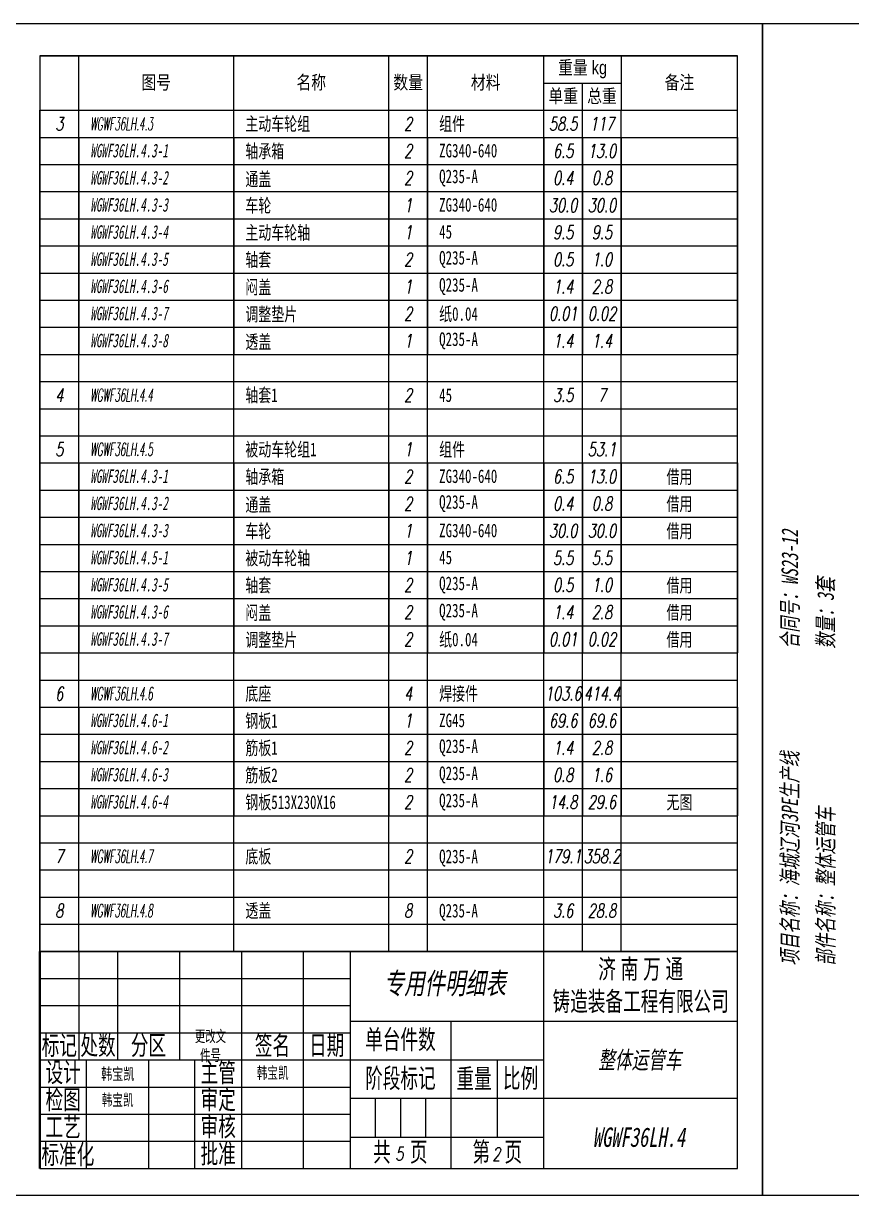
# Model space of a CAD drawing. Header units: millimetres. Extents: x 1029685 to 2160558, y -612394 to -232818.
# Drawn here: x 1033003 to 1035994, y -237051 to -232818 of the extents above; entities that cross this region are included whole.
import ezdxf
from ezdxf.enums import TextEntityAlignment as Align

# ---------------------------------------------------------------- set-up
doc = ezdxf.new("R2010")
doc.units = ezdxf.units.MM
doc.header["$LTSCALE"] = 5
doc.layers.add('标注层', color=3, linetype='Continuous')
doc.layers.add('细实线', color=4, linetype='Continuous')
doc.layers.add('粗实线', color=7, linetype='Continuous', lineweight=40)
doc.styles.add('CHINESE-3', font='', dxfattribs={"width": 0.8})
doc.styles.add('文字', font='', dxfattribs={"width": 0.7, "oblique": 10})
doc.styles.add('标准', font='', dxfattribs={"width": 0.667})
doc.styles.add('标注', font='italic.shx', dxfattribs={"width": 0.7})
doc.styles.get('CHINESE-3').set_extended_font_data('SimSun')
doc.styles.get('文字').set_extended_font_data('SimSun')
doc.styles.get('标准').set_extended_font_data('FangSong_GB2312')

# ---------------------------------------------------------------- blocks, each defined once
blk = doc.blocks.new('44')
at = {"layer": '细实线'}
for p, q in [((658445.7, -179696.7), (662045.7, -179696.7)), ((658445.7, -179696.7), (658445.7, -179976.7)), ((658645.7, -179976.7), (658645.7, -179696.7)), ((659445.7, -179976.7), (659445.7, -179696.7)), ((660245.7, -179976.7), (660245.7, -179696.7)), ((660445.7, -179976.7), (660445.7, -179696.7)), ((661045.7, -179976.7), (661045.7, -179696.7)), ((661445.7, -179976.7), (661445.7, -179696.7)), ((661045.7, -179836.7), (661445.7, -179836.7)), ((661245.7, -179976.7), (661245.7, -179836.7)), ((658445.7, -179976.7), (662045.7, -179976.7))]:
    blk.add_line(p, q, dxfattribs=at)
at = {"layer": '细实线', "char_height": 70, "width": 800, "attachment_point": 5, "style": 'CHINESE-3'}
for s, insert in [('{\\fￋￎￌﾣﾤ|b0|i0|c134|p2;重量 kg}', (661245.7, -179766.7)), ('{\\fￋￎￌﾣﾤ|b0|i0|c134|p2;图号}', (659045.7, -179836.7)), ('{\\fￋￎￌﾣﾤ|b0|i0|c134|p2;名称}', (659845.7, -179836.7)), ('{\\fￋￎￌﾣﾤ|b0|i0|c134|p2;数量}', (660345.7, -179836.7)), ('{\\fￋￎￌﾣﾤ|b0|i0|c134|p2;材料}', (660745.7, -179836.7)), ('{\\fￋￎￌﾣﾤ|b0|i0|c134|p2;备注}', (661745.7, -179836.7)), ('{\\fￋￎￌﾣﾤ|b0|i0|c134|p2;单重}', (661145.7, -179906.7)), ('{\\fￋￎￌﾣﾤ|b0|i0|c134|p2;总重}', (661345.7, -179906.7))]:
    blk.add_mtext(s, dxfattribs=dict(at, insert=insert))
blk = doc.blocks.new('图栏')
at = {"layer": '粗实线'}
blk.add_line((-180, 56), (-180, 0), dxfattribs=at)
at = {"layer": '细实线'}
for p, q in [((0, 56), (-180, 56)), ((-170, 56), (-170, 28)), ((-160, 56), (-160, 28)), ((-144, 56), (-144, 28)), ((-128, 56), (-128, 0)), ((-112, 0), (-112, 56)), ((-100, 56), (-100, 0)), ((-50, 0), (-50, 56)), ((-180, 49), (-100, 49)), ((-180, 42), (-100, 42)), ((-100, 38), (0, 38)), ((-74, 38), (-74, 0)), ((-180, 35), (-100, 35)), ((-180, 28), (-50, 28)), ((-168, 0), (-168, 28)), ((-152, 28), (-152, 0)), ((-140, 0), (-140, 28)), ((-62, 28), (-62, 8)), ((-180, 21), (-100, 21)), ((0, 18), (-100, 18)), ((-93.5, 18), (-93.5, 8)), ((-87, 18), (-87, 8)), ((-80.5, 18), (-80.5, 8)), ((-180, 14), (-100, 14)), ((-180, 7), (-100, 7)), ((-50, 8), (-100, 8)), ((-50, 0), (-50, 9))]:
    blk.add_line(p, q, dxfattribs=at)
at = {"layer": '细实线', "attachment_point": 5, "style": '标准'}
for s, insert, char_height, width in [('济{\\f\uffbfﾬￌﾣﾤ_GB2312|b0|i0|c134|p49; }南{\\f\uffbfﾬￌﾣﾤ_GB2312|b0|i0|c134|p49; }万{\\f\uffbfﾬￌﾣﾤ_GB2312|b0|i0|c134|p49; }通{\\f\uffbfﾬￌﾣﾤ_GB2312|b0|i0|c134|p49;\\P}铸造装备工程有限公司', (-25, 47), 5, 50), ('{\\f\uffbfﾬￌﾣﾤ_GB2312|b0|i0|c134|p49;单台件数}', (-87, 33), 5, 26), ('{\\f\uffbfﾬￌﾣﾤ_GB2312|b0|i0|c134|p49;标记}', (-175, 31.5), 5, 10), ('{\\f\uffbfﾬￌﾣﾤ_GB2312|b0|i0|c134|p49;处数}', (-165, 31.5), 5, 10), ('{\\f\uffbfﾬￌﾣﾤ_GB2312|b0|i0|c134|p49;分区}', (-152, 31.5), 5, 10), ('{\\fSimSun|b0|i0|c134|p2;更改文件号}', (-136, 31.5), 2.9493, 10), ('{\\f\uffbfﾬￌﾣﾤ_GB2312|b0|i0|c134|p49;签名}', (-120, 31.5), 5, 10), ('{\\f\uffbfﾬￌﾣﾤ_GB2312|b0|i0|c134|p49;日期}', (-106, 31.5), 5, 10), ('{\\f\uffbfﾬￌﾣﾤ_GB2312|b0|i0|c134|p49;设计}', (-174, 24.5), 5, 10), ('{\\f\uffbfﾬￌﾣﾤ_GB2312|b0|i0|c134|p49;主管}', (-134, 24.5), 5, 10), ('{\\fSimSun|b0|i0|c134|p2;韩宝凯}', (-119.94, 24.5), 3, 10), ('{\\f\uffbfﾬￌﾣﾤ_GB2312|b0|i0|c134|p49;阶段标记}', (-87, 23), 5, 26), ('{\\f\uffbfﾬￌﾣﾤ_GB2312|b0|i0|c134|p49;重量}', (-68, 23), 5, 12), ('{\\f\uffbfﾬￌﾣﾤ_GB2312|b0|i0|c134|p49;比例}', (-56, 23), 5, 12), ('{\\f\uffbfﾬￌﾣﾤ_GB2312|b0|i0|c134|p49;检图}', (-174, 17.5), 5, 10), ('{\\fSimSun|b0|i0|c134|p2;韩宝凯}', (-159.94, 17.5), 3, 10), ('{\\f\uffbfﾬￌﾣﾤ_GB2312|b0|i0|c134|p49;审定}', (-134, 17.5), 5, 10), ('{\\f\uffbfﾬￌﾣﾤ_GB2312|b0|i0|c134|p49;工艺}', (-174, 10.5), 5, 16), ('{\\f\uffbfﾬￌﾣﾤ_GB2312|b0|i0|c134|p49;审核}', (-134, 10.5), 5, 10), ('标准化', (-172.79, 3.35), 5, 16.875), ('{\\f\uffbfﾬￌﾣﾤ_GB2312|b0|i0|c134|p49;批准}', (-134, 3.5), 5, 10), ('{\\f\uffbfﾬￌﾣﾤ_GB2312|b0|i0|c134|p49;共    页}', (-87, 4), 5, 26), ('{\\f\uffbfﾬￌﾣﾤ_GB2312|b0|i0|c134|p49;第   页}', (-62, 4), 5, 24)]:
    blk.add_mtext(s, dxfattribs=dict(at, insert=insert, char_height=char_height, width=width))
at = {"layer": '细实线', "style": '标准', "width": 0.667, "flags": 8}
blk.add_attdef('材料', (-93.31, 44.19), '', height=5, dxfattribs=at)
for tag, p in [('Q', (-75.49, 47.76)), ('M', (-62, 32.74)), ('名称', (-25.19, 28)), ('姓名', (-159.93, 24.36)), ('DATA', (-146.06, 24.09)), ('姓名', (-159.93, 17.36)), ('DATA', (-146.06, 17.09)), ('KG', (-68.19, 13.73)), ('Y', (-55.74, 13.18)), ('姓名', (-119.93, 10.36)), ('DATA', (-106.06, 10.09)), ('N', (-25.47, 8.06)), ('姓名', (-119.93, 3.36)), ('Z', (-87.28, 3.77)), ('X', (-62.27, 3.67)), ('DATA', (-106.06, 3.09))]:
    blk.add_attdef(tag, text='', height=5, dxfattribs=at).set_placement(p, align=Align.MIDDLE_CENTER)
blk = doc.blocks.new('明细表')
for p, q in [((0, 7), (180, 7)), ((0, 0), (0, 7)), ((10, 0), (10, 7)), ((50, 0), (50, 7)), ((90, 0), (90, 7)), ((100, 0), (100, 7)), ((130, 0), (130, 7)), ((140, 0), (140, 7)), ((150, 0), (150, 7)), ((180, 0), (180, 7)), ((0, 0), (180, 0))]:
    blk.add_line(p, q)
at = {"width": 0.7, "flags": 8}
for tag, style, p in [('1', '标注', (5, 3.5)), ('4', '标注', (95, 3.5)), ('6', '标注', (135, 3.5)), ('7', '标注', (145, 3.5)), ('8', '文字', (165, 3.5))]:
    blk.add_attdef(tag, text='', height=3.5, dxfattribs=dict(at, style=style)).set_placement(p, align=Align.MIDDLE_CENTER)
at = {"color": 141, "flags": 8}
for tag, style, width, p in [('2', '标注', 0.6, (13, 3.5)), ('3', '文字', 0.7, (53, 3.5)), ('5', '标注', 0.7, (103, 3.5))]:
    blk.add_attdef(tag, text='', height=3.5, dxfattribs=dict(at, style=style, width=width)).set_placement(p, align=Align.MIDDLE_LEFT)

msp = doc.modelspace()

# ---------------------------------------------------------------- linework, layer by layer
at = {"layer": '细实线'}
msp.add_line((1033062.7, -233131.4), (1035582.7, -233131.4), dxfattribs=at)
for points in [[(1035672.6, -237051.4), (1032678.9, -237051.4), (1032678.9, -232817.8), (1035672.6, -232817.8)], [(1038666.4, -237051.4), (1035672.6, -237051.4), (1035672.6, -232817.8), (1038666.4, -232817.8)], [(1033062.7, -236953.4), (1035582.7, -236953.4), (1035582.7, -232935.4), (1033062.7, -232935.4), (1033062.7, -236953.4)]]:
    msp.add_lwpolyline(points, close=True, dxfattribs=at)

# ---------------------------------------------------------------- block references
at = {"layer": '标注层'}
ref = msp.add_blockref('明细表', (1033062.7, -233229.4), dxfattribs=dict(at, xscale=-14, yscale=14, zscale=14, rotation=180))
ref.add_attrib('2', 'WGWF36LH.4.3-1', dxfattribs={"layer": '0', "color": 141, "height": 49, "style": '文字', "oblique": 10, "width": 0.6, "flags": 8}).set_placement((1033244.7, -233277.1), align=Align.MIDDLE_LEFT)
ref.add_attrib('3', '轴承箱', dxfattribs={"layer": '0', "color": 141, "height": 49, "style": '文字', "width": 0.7, "flags": 8}).set_placement((1033804.7, -233279.3), align=Align.MIDDLE_LEFT)
ref.add_attrib('4', '2', dxfattribs={"layer": '0', "height": 49, "style": '标注', "width": 0.7, "flags": 8}).set_placement((1034392.7, -233278.4), align=Align.MIDDLE_CENTER)
ref.add_attrib('5', 'ZG340-640', dxfattribs={"layer": '0', "color": 141, "height": 49, "style": '文字', "width": 0.7, "flags": 8}).set_placement((1034504.7, -233277.1), align=Align.MIDDLE_LEFT)
ref.add_attrib('6', '6.5', dxfattribs={"layer": '0', "height": 49, "style": '标注', "width": 0.7, "flags": 8}).set_placement((1034952.7, -233278.4), align=Align.MIDDLE_CENTER)
ref.add_attrib('7', '13.0', dxfattribs={"layer": '0', "height": 49, "style": '标注', "width": 0.7, "flags": 8}).set_placement((1035092.7, -233278.4), align=Align.MIDDLE_CENTER)
ref = msp.add_blockref('明细表', (1033062.7, -233327.4), dxfattribs=dict(at, xscale=-14, yscale=14, zscale=14, rotation=180))
ref.add_attrib('2', 'WGWF36LH.4.3-2', dxfattribs={"layer": '0', "color": 141, "height": 49, "style": '文字', "oblique": 10, "width": 0.6, "flags": 8}).set_placement((1033244.7, -233375.1), align=Align.MIDDLE_LEFT)
ref.add_attrib('3', '通盖', dxfattribs={"layer": '0', "color": 141, "height": 49, "style": '文字', "width": 0.7, "flags": 8}).set_placement((1033804.7, -233380.2), align=Align.MIDDLE_LEFT)
ref.add_attrib('4', '2', dxfattribs={"layer": '0', "height": 49, "style": '标注', "width": 0.7, "flags": 8}).set_placement((1034392.7, -233376.4), align=Align.MIDDLE_CENTER)
ref.add_attrib('5', 'Q235-A', dxfattribs={"layer": '0', "color": 141, "height": 49, "style": '文字', "width": 0.7, "flags": 8}).set_placement((1034504.7, -233370.2), align=Align.MIDDLE_LEFT)
ref.add_attrib('6', '0.4', dxfattribs={"layer": '0', "height": 49, "style": '标注', "width": 0.7, "flags": 8}).set_placement((1034952.7, -233376.4), align=Align.MIDDLE_CENTER)
ref.add_attrib('7', '0.8', dxfattribs={"layer": '0', "height": 49, "style": '标注', "width": 0.7, "flags": 8}).set_placement((1035092.7, -233376.4), align=Align.MIDDLE_CENTER)
ref = msp.add_blockref('明细表', (1033062.7, -233425.4), dxfattribs=dict(at, xscale=-14, yscale=14, zscale=14, rotation=180))
ref.add_attrib('2', 'WGWF36LH.4.3-3', dxfattribs={"layer": '0', "color": 141, "height": 49, "style": '文字', "oblique": 10, "width": 0.6, "flags": 8}).set_placement((1033244.7, -233473.1), align=Align.MIDDLE_LEFT)
ref.add_attrib('3', '车轮', dxfattribs={"layer": '0', "color": 141, "height": 49, "style": '文字', "width": 0.7, "flags": 8}).set_placement((1033804.7, -233475.5), align=Align.MIDDLE_LEFT)
ref.add_attrib('4', '1', dxfattribs={"layer": '0', "height": 49, "style": '标注', "width": 0.7, "flags": 8}).set_placement((1034392.7, -233474.4), align=Align.MIDDLE_CENTER)
ref.add_attrib('5', 'ZG340-640', dxfattribs={"layer": '0', "color": 141, "height": 49, "style": '文字', "width": 0.7, "flags": 8}).set_placement((1034504.7, -233473.1), align=Align.MIDDLE_LEFT)
ref.add_attrib('6', '30.0', dxfattribs={"layer": '0', "height": 49, "style": '标注', "width": 0.7, "flags": 8}).set_placement((1034952.7, -233474.4), align=Align.MIDDLE_CENTER)
ref.add_attrib('7', '30.0', dxfattribs={"layer": '0', "height": 49, "style": '标注', "width": 0.7, "flags": 8}).set_placement((1035092.7, -233474.4), align=Align.MIDDLE_CENTER)
ref = msp.add_blockref('明细表', (1033062.7, -233523.4), dxfattribs=dict(at, xscale=-14, yscale=14, zscale=14, rotation=180))
ref.add_attrib('2', 'WGWF36LH.4.3-4', dxfattribs={"layer": '0', "color": 141, "height": 49, "style": '文字', "oblique": 10, "width": 0.6, "flags": 8}).set_placement((1033244.7, -233571.1), align=Align.MIDDLE_LEFT)
ref.add_attrib('3', '主动车轮轴', dxfattribs={"layer": '0', "color": 141, "height": 49, "style": '文字', "width": 0.7, "flags": 8}).set_placement((1033804.7, -233573.3), align=Align.MIDDLE_LEFT)
ref.add_attrib('4', '1', dxfattribs={"layer": '0', "height": 49, "style": '标注', "width": 0.7, "flags": 8}).set_placement((1034392.7, -233572.4), align=Align.MIDDLE_CENTER)
ref.add_attrib('5', '45', dxfattribs={"layer": '0', "color": 141, "height": 49, "style": '文字', "width": 0.7, "flags": 8}).set_placement((1034504.7, -233570.5), align=Align.MIDDLE_LEFT)
ref.add_attrib('6', '9.5', dxfattribs={"layer": '0', "height": 49, "style": '标注', "width": 0.7, "flags": 8}).set_placement((1034952.7, -233572.4), align=Align.MIDDLE_CENTER)
ref.add_attrib('7', '9.5', dxfattribs={"layer": '0', "height": 49, "style": '标注', "width": 0.7, "flags": 8}).set_placement((1035092.7, -233572.4), align=Align.MIDDLE_CENTER)
ref = msp.add_blockref('明细表', (1033062.7, -233621.4), dxfattribs=dict(at, xscale=-14, yscale=14, zscale=14, rotation=180))
ref.add_attrib('2', 'WGWF36LH.4.3-5', dxfattribs={"layer": '0', "color": 141, "height": 49, "style": '文字', "oblique": 10, "width": 0.6, "flags": 8}).set_placement((1033244.7, -233669.1), align=Align.MIDDLE_LEFT)
ref.add_attrib('3', '轴套', dxfattribs={"layer": '0', "color": 141, "height": 49, "style": '文字', "width": 0.7, "flags": 8}).set_placement((1033804.7, -233671.3), align=Align.MIDDLE_LEFT)
ref.add_attrib('4', '2', dxfattribs={"layer": '0', "height": 49, "style": '标注', "width": 0.7, "flags": 8}).set_placement((1034392.7, -233670.4), align=Align.MIDDLE_CENTER)
ref.add_attrib('5', 'Q235-A', dxfattribs={"layer": '0', "color": 141, "height": 49, "style": '文字', "width": 0.7, "flags": 8}).set_placement((1034504.7, -233664.2), align=Align.MIDDLE_LEFT)
ref.add_attrib('6', '0.5', dxfattribs={"layer": '0', "height": 49, "style": '标注', "width": 0.7, "flags": 8}).set_placement((1034952.7, -233670.4), align=Align.MIDDLE_CENTER)
ref.add_attrib('7', '1.0', dxfattribs={"layer": '0', "height": 49, "style": '标注', "width": 0.7, "flags": 8}).set_placement((1035092.7, -233670.4), align=Align.MIDDLE_CENTER)
ref = msp.add_blockref('明细表', (1033062.7, -233719.4), dxfattribs=dict(at, xscale=-14, yscale=14, zscale=14, rotation=180))
ref.add_attrib('2', 'WGWF36LH.4.3-6', dxfattribs={"layer": '0', "color": 141, "height": 49, "style": '文字', "oblique": 10, "width": 0.6, "flags": 8}).set_placement((1033244.7, -233767.1), align=Align.MIDDLE_LEFT)
ref.add_attrib('3', '闷盖', dxfattribs={"layer": '0', "color": 141, "height": 49, "style": '文字', "width": 0.7, "flags": 8}).set_placement((1033804.7, -233770.6), align=Align.MIDDLE_LEFT)
ref.add_attrib('4', '1', dxfattribs={"layer": '0', "height": 49, "style": '标注', "width": 0.7, "flags": 8}).set_placement((1034392.7, -233768.4), align=Align.MIDDLE_CENTER)
ref.add_attrib('5', 'Q235-A', dxfattribs={"layer": '0', "color": 141, "height": 49, "style": '文字', "width": 0.7, "flags": 8}).set_placement((1034504.7, -233762.2), align=Align.MIDDLE_LEFT)
ref.add_attrib('6', '1.4', dxfattribs={"layer": '0', "height": 49, "style": '标注', "width": 0.7, "flags": 8}).set_placement((1034952.7, -233768.4), align=Align.MIDDLE_CENTER)
ref.add_attrib('7', '2.8', dxfattribs={"layer": '0', "height": 49, "style": '标注', "width": 0.7, "flags": 8}).set_placement((1035092.7, -233768.4), align=Align.MIDDLE_CENTER)
ref = msp.add_blockref('明细表', (1033062.7, -233817.4), dxfattribs=dict(at, xscale=-14, yscale=14, zscale=14, rotation=180))
ref.add_attrib('2', 'WGWF36LH.4.3-7', dxfattribs={"layer": '0', "color": 141, "height": 49, "style": '文字', "oblique": 10, "width": 0.6, "flags": 8}).set_placement((1033244.7, -233865.1), align=Align.MIDDLE_LEFT)
ref.add_attrib('3', '调整垫片', dxfattribs={"layer": '0', "color": 141, "height": 49, "style": '文字', "width": 0.7, "flags": 8}).set_placement((1033804.7, -233868.1), align=Align.MIDDLE_LEFT)
ref.add_attrib('4', '2', dxfattribs={"layer": '0', "height": 49, "style": '标注', "width": 0.7, "flags": 8}).set_placement((1034392.7, -233866.4), align=Align.MIDDLE_CENTER)
ref.add_attrib('5', '纸0.04', dxfattribs={"layer": '0', "color": 141, "height": 49, "style": '文字', "width": 0.7, "flags": 8}).set_placement((1034504.7, -233867), align=Align.MIDDLE_LEFT)
ref.add_attrib('6', '0.01', dxfattribs={"layer": '0', "height": 49, "style": '标注', "width": 0.7, "flags": 8}).set_placement((1034952.7, -233866.4), align=Align.MIDDLE_CENTER)
ref.add_attrib('7', '0.02', dxfattribs={"layer": '0', "height": 49, "style": '标注', "width": 0.7, "flags": 8}).set_placement((1035092.7, -233866.4), align=Align.MIDDLE_CENTER)
ref = msp.add_blockref('明细表', (1033062.7, -233915.4), dxfattribs=dict(at, xscale=-14, yscale=14, zscale=14, rotation=180))
ref.add_attrib('2', 'WGWF36LH.4.3-8', dxfattribs={"layer": '0', "color": 141, "height": 49, "style": '文字', "oblique": 10, "width": 0.6, "flags": 8}).set_placement((1033244.7, -233963.1), align=Align.MIDDLE_LEFT)
ref.add_attrib('3', '透盖', dxfattribs={"layer": '0', "color": 141, "height": 49, "style": '文字', "width": 0.7, "flags": 8}).set_placement((1033804.7, -233967.7), align=Align.MIDDLE_LEFT)
ref.add_attrib('4', '1', dxfattribs={"layer": '0', "height": 49, "style": '标注', "width": 0.7, "flags": 8}).set_placement((1034392.7, -233964.4), align=Align.MIDDLE_CENTER)
ref.add_attrib('5', 'Q235-A', dxfattribs={"layer": '0', "color": 141, "height": 49, "style": '文字', "width": 0.7, "flags": 8}).set_placement((1034504.7, -233958.2), align=Align.MIDDLE_LEFT)
ref.add_attrib('6', '1.4', dxfattribs={"layer": '0', "height": 49, "style": '标注', "width": 0.7, "flags": 8}).set_placement((1034952.7, -233964.4), align=Align.MIDDLE_CENTER)
ref.add_attrib('7', '1.4', dxfattribs={"layer": '0', "height": 49, "style": '标注', "width": 0.7, "flags": 8}).set_placement((1035092.7, -233964.4), align=Align.MIDDLE_CENTER)
ref = msp.add_blockref('明细表', (1033062.7, -234405.4), dxfattribs=dict(at, xscale=-14, yscale=14, zscale=14, rotation=180))
ref.add_attrib('2', 'WGWF36LH.4.3-1', dxfattribs={"layer": '0', "color": 141, "height": 49, "rotation": 360, "style": '文字', "oblique": 10, "width": 0.6, "flags": 8}).set_placement((1033244.7, -234453.1), align=Align.MIDDLE_LEFT)
ref.add_attrib('3', '轴承箱', dxfattribs={"layer": '0', "color": 141, "height": 49, "rotation": 360, "style": '文字', "width": 0.7, "flags": 8}).set_placement((1033804.7, -234455.3), align=Align.MIDDLE_LEFT)
ref.add_attrib('4', '2', dxfattribs={"layer": '0', "height": 49, "rotation": 360, "style": '标注', "width": 0.7, "flags": 8}).set_placement((1034392.7, -234454.4), align=Align.MIDDLE_CENTER)
ref.add_attrib('5', 'ZG340-640', dxfattribs={"layer": '0', "color": 141, "height": 49, "rotation": 360, "style": '文字', "width": 0.7, "flags": 8}).set_placement((1034504.7, -234453.1), align=Align.MIDDLE_LEFT)
ref.add_attrib('6', '6.5', dxfattribs={"layer": '0', "height": 49, "rotation": 360, "style": '标注', "width": 0.7, "flags": 8}).set_placement((1034952.7, -234454.4), align=Align.MIDDLE_CENTER)
ref.add_attrib('7', '13.0', dxfattribs={"layer": '0', "height": 49, "rotation": 360, "style": '标注', "width": 0.7, "flags": 8}).set_placement((1035092.7, -234454.4), align=Align.MIDDLE_CENTER)
ref.add_attrib('8', '借用', dxfattribs={"layer": '0', "height": 49, "rotation": 360, "style": '文字', "width": 0.7, "flags": 8}).set_placement((1035372.7, -234455.3), align=Align.MIDDLE_CENTER)
ref = msp.add_blockref('明细表', (1033062.7, -234503.4), dxfattribs=dict(at, xscale=-14, yscale=14, zscale=14, rotation=180))
ref.add_attrib('2', 'WGWF36LH.4.3-2', dxfattribs={"layer": '0', "color": 141, "height": 49, "rotation": 360, "style": '文字', "oblique": 10, "width": 0.6, "flags": 8}).set_placement((1033244.7, -234551.1), align=Align.MIDDLE_LEFT)
ref.add_attrib('3', '通盖', dxfattribs={"layer": '0', "color": 141, "height": 49, "rotation": 360, "style": '文字', "width": 0.7, "flags": 8}).set_placement((1033804.7, -234556.2), align=Align.MIDDLE_LEFT)
ref.add_attrib('4', '2', dxfattribs={"layer": '0', "height": 49, "rotation": 360, "style": '标注', "width": 0.7, "flags": 8}).set_placement((1034392.7, -234552.4), align=Align.MIDDLE_CENTER)
ref.add_attrib('5', 'Q235-A', dxfattribs={"layer": '0', "color": 141, "height": 49, "rotation": 360, "style": '文字', "width": 0.7, "flags": 8}).set_placement((1034504.7, -234546.2), align=Align.MIDDLE_LEFT)
ref.add_attrib('6', '0.4', dxfattribs={"layer": '0', "height": 49, "rotation": 360, "style": '标注', "width": 0.7, "flags": 8}).set_placement((1034952.7, -234552.4), align=Align.MIDDLE_CENTER)
ref.add_attrib('7', '0.8', dxfattribs={"layer": '0', "height": 49, "rotation": 360, "style": '标注', "width": 0.7, "flags": 8}).set_placement((1035092.7, -234552.4), align=Align.MIDDLE_CENTER)
ref.add_attrib('8', '借用', dxfattribs={"layer": '0', "height": 49, "rotation": 360, "style": '文字', "width": 0.7, "flags": 8}).set_placement((1035372.7, -234553.3), align=Align.MIDDLE_CENTER)
ref = msp.add_blockref('明细表', (1033062.7, -234601.4), dxfattribs=dict(at, xscale=-14, yscale=14, zscale=14, rotation=180))
ref.add_attrib('2', 'WGWF36LH.4.3-3', dxfattribs={"layer": '0', "color": 141, "height": 49, "rotation": 360, "style": '文字', "oblique": 10, "width": 0.6, "flags": 8}).set_placement((1033244.7, -234649.1), align=Align.MIDDLE_LEFT)
ref.add_attrib('3', '车轮', dxfattribs={"layer": '0', "color": 141, "height": 49, "rotation": 360, "style": '文字', "width": 0.7, "flags": 8}).set_placement((1033804.7, -234651.5), align=Align.MIDDLE_LEFT)
ref.add_attrib('4', '1', dxfattribs={"layer": '0', "height": 49, "rotation": 360, "style": '标注', "width": 0.7, "flags": 8}).set_placement((1034392.7, -234650.4), align=Align.MIDDLE_CENTER)
ref.add_attrib('5', 'ZG340-640', dxfattribs={"layer": '0', "color": 141, "height": 49, "rotation": 360, "style": '文字', "width": 0.7, "flags": 8}).set_placement((1034504.7, -234649.1), align=Align.MIDDLE_LEFT)
ref.add_attrib('6', '30.0', dxfattribs={"layer": '0', "height": 49, "rotation": 360, "style": '标注', "width": 0.7, "flags": 8}).set_placement((1034952.7, -234650.4), align=Align.MIDDLE_CENTER)
ref.add_attrib('7', '30.0', dxfattribs={"layer": '0', "height": 49, "rotation": 360, "style": '标注', "width": 0.7, "flags": 8}).set_placement((1035092.7, -234650.4), align=Align.MIDDLE_CENTER)
ref.add_attrib('8', '借用', dxfattribs={"layer": '0', "height": 49, "rotation": 360, "style": '文字', "width": 0.7, "flags": 8}).set_placement((1035372.7, -234651.3), align=Align.MIDDLE_CENTER)
ref = msp.add_blockref('明细表', (1033062.7, -234699.4), dxfattribs=dict(at, xscale=-14, yscale=14, zscale=14, rotation=180))
ref.add_attrib('2', 'WGWF36LH.4.5-1', dxfattribs={"layer": '0', "color": 141, "height": 49, "rotation": 360, "style": '文字', "oblique": 10, "width": 0.6, "flags": 8}).set_placement((1033244.7, -234747.1), align=Align.MIDDLE_LEFT)
ref.add_attrib('3', '被动车轮轴', dxfattribs={"layer": '0', "color": 141, "height": 49, "rotation": 360, "style": '文字', "width": 0.7, "flags": 8}).set_placement((1033804.7, -234749.3), align=Align.MIDDLE_LEFT)
ref.add_attrib('4', '1', dxfattribs={"layer": '0', "height": 49, "rotation": 360, "style": '标注', "width": 0.7, "flags": 8}).set_placement((1034392.7, -234748.4), align=Align.MIDDLE_CENTER)
ref.add_attrib('5', '45', dxfattribs={"layer": '0', "color": 141, "height": 49, "rotation": 360, "style": '文字', "width": 0.7, "flags": 8}).set_placement((1034504.7, -234746.5), align=Align.MIDDLE_LEFT)
ref.add_attrib('6', '5.5', dxfattribs={"layer": '0', "height": 49, "rotation": 360, "style": '标注', "width": 0.7, "flags": 8}).set_placement((1034952.7, -234748.4), align=Align.MIDDLE_CENTER)
ref.add_attrib('7', '5.5', dxfattribs={"layer": '0', "height": 49, "rotation": 360, "style": '标注', "width": 0.7, "flags": 8}).set_placement((1035092.7, -234748.4), align=Align.MIDDLE_CENTER)
ref = msp.add_blockref('明细表', (1033062.7, -234797.4), dxfattribs=dict(at, xscale=-14, yscale=14, zscale=14, rotation=180))
ref.add_attrib('2', 'WGWF36LH.4.3-5', dxfattribs={"layer": '0', "color": 141, "height": 49, "rotation": 360, "style": '文字', "oblique": 10, "width": 0.6, "flags": 8}).set_placement((1033244.7, -234845.1), align=Align.MIDDLE_LEFT)
ref.add_attrib('3', '轴套', dxfattribs={"layer": '0', "color": 141, "height": 49, "rotation": 360, "style": '文字', "width": 0.7, "flags": 8}).set_placement((1033804.7, -234847.3), align=Align.MIDDLE_LEFT)
ref.add_attrib('4', '2', dxfattribs={"layer": '0', "height": 49, "rotation": 360, "style": '标注', "width": 0.7, "flags": 8}).set_placement((1034392.7, -234846.4), align=Align.MIDDLE_CENTER)
ref.add_attrib('5', 'Q235-A', dxfattribs={"layer": '0', "color": 141, "height": 49, "rotation": 360, "style": '文字', "width": 0.7, "flags": 8}).set_placement((1034504.7, -234840.2), align=Align.MIDDLE_LEFT)
ref.add_attrib('6', '0.5', dxfattribs={"layer": '0', "height": 49, "rotation": 360, "style": '标注', "width": 0.7, "flags": 8}).set_placement((1034952.7, -234846.4), align=Align.MIDDLE_CENTER)
ref.add_attrib('7', '1.0', dxfattribs={"layer": '0', "height": 49, "rotation": 360, "style": '标注', "width": 0.7, "flags": 8}).set_placement((1035092.7, -234846.4), align=Align.MIDDLE_CENTER)
ref.add_attrib('8', '借用', dxfattribs={"layer": '0', "height": 49, "rotation": 360, "style": '文字', "width": 0.7, "flags": 8}).set_placement((1035372.7, -234847.3), align=Align.MIDDLE_CENTER)
ref = msp.add_blockref('明细表', (1033062.7, -234895.4), dxfattribs=dict(at, xscale=-14, yscale=14, zscale=14, rotation=180))
ref.add_attrib('2', 'WGWF36LH.4.3-6', dxfattribs={"layer": '0', "color": 141, "height": 49, "rotation": 360, "style": '文字', "oblique": 10, "width": 0.6, "flags": 8}).set_placement((1033244.7, -234943.1), align=Align.MIDDLE_LEFT)
ref.add_attrib('3', '闷盖', dxfattribs={"layer": '0', "color": 141, "height": 49, "rotation": 360, "style": '文字', "width": 0.7, "flags": 8}).set_placement((1033804.7, -234946.6), align=Align.MIDDLE_LEFT)
ref.add_attrib('4', '2', dxfattribs={"layer": '0', "height": 49, "rotation": 360, "style": '标注', "width": 0.7, "flags": 8}).set_placement((1034392.7, -234944.4), align=Align.MIDDLE_CENTER)
ref.add_attrib('5', 'Q235-A', dxfattribs={"layer": '0', "color": 141, "height": 49, "rotation": 360, "style": '文字', "width": 0.7, "flags": 8}).set_placement((1034504.7, -234938.2), align=Align.MIDDLE_LEFT)
ref.add_attrib('6', '1.4', dxfattribs={"layer": '0', "height": 49, "rotation": 360, "style": '标注', "width": 0.7, "flags": 8}).set_placement((1034952.7, -234944.4), align=Align.MIDDLE_CENTER)
ref.add_attrib('7', '2.8', dxfattribs={"layer": '0', "height": 49, "rotation": 360, "style": '标注', "width": 0.7, "flags": 8}).set_placement((1035092.7, -234944.4), align=Align.MIDDLE_CENTER)
ref.add_attrib('8', '借用', dxfattribs={"layer": '0', "height": 49, "rotation": 360, "style": '文字', "width": 0.7, "flags": 8}).set_placement((1035372.7, -234945.3), align=Align.MIDDLE_CENTER)
ref = msp.add_blockref('明细表', (1033062.7, -234993.4), dxfattribs=dict(at, xscale=-14, yscale=14, zscale=14, rotation=180))
ref.add_attrib('2', 'WGWF36LH.4.3-7', dxfattribs={"layer": '0', "color": 141, "height": 49, "rotation": 360, "style": '文字', "oblique": 10, "width": 0.6, "flags": 8}).set_placement((1033244.7, -235041.1), align=Align.MIDDLE_LEFT)
ref.add_attrib('3', '调整垫片', dxfattribs={"layer": '0', "color": 141, "height": 49, "rotation": 360, "style": '文字', "width": 0.7, "flags": 8}).set_placement((1033804.7, -235044.1), align=Align.MIDDLE_LEFT)
ref.add_attrib('4', '2', dxfattribs={"layer": '0', "height": 49, "rotation": 360, "style": '标注', "width": 0.7, "flags": 8}).set_placement((1034392.7, -235042.4), align=Align.MIDDLE_CENTER)
ref.add_attrib('5', '纸0.04', dxfattribs={"layer": '0', "color": 141, "height": 49, "rotation": 360, "style": '文字', "width": 0.7, "flags": 8}).set_placement((1034504.7, -235043), align=Align.MIDDLE_LEFT)
ref.add_attrib('6', '0.01', dxfattribs={"layer": '0', "height": 49, "rotation": 360, "style": '标注', "width": 0.7, "flags": 8}).set_placement((1034952.7, -235042.4), align=Align.MIDDLE_CENTER)
ref.add_attrib('7', '0.02', dxfattribs={"layer": '0', "height": 49, "rotation": 360, "style": '标注', "width": 0.7, "flags": 8}).set_placement((1035092.7, -235042.4), align=Align.MIDDLE_CENTER)
ref.add_attrib('8', '借用', dxfattribs={"layer": '0', "height": 49, "rotation": 360, "style": '文字', "width": 0.7, "flags": 8}).set_placement((1035372.7, -235043.3), align=Align.MIDDLE_CENTER)
ref = msp.add_blockref('图栏', (1035582.7, -236953.4), dxfattribs=dict(at, xscale=14, yscale=14, zscale=14))
ref.add_attrib('名称', '整体运管车', dxfattribs={"layer": '细实线', "height": 63, "style": '文字', "oblique": 10, "width": 0.7, "flags": 8}).set_placement((1035230, -236561.4), align=Align.MIDDLE_CENTER)
ref.add_attrib('N', 'WGWF36LH.4', dxfattribs={"layer": '细实线', "height": 70, "style": '文字', "oblique": 10, "width": 0.7, "flags": 8}).set_placement((1035226.1, -236840.6), align=Align.MIDDLE_CENTER)
ref.add_attrib('Q', '专用件明细表', dxfattribs={"layer": '细实线', "height": 77, "style": '文字', "oblique": 10, "width": 0.7, "flags": 8}).set_placement((1034525.8, -236284.8), align=Align.MIDDLE_CENTER)
ref.add_attrib('Z', '5', dxfattribs={"layer": '细实线', "height": 49, "style": '标注', "width": 0.7, "flags": 8}).set_placement((1034360.8, -236900.7), align=Align.MIDDLE_CENTER)
ref.add_attrib('X', '2', dxfattribs={"layer": '细实线', "height": 49, "style": '标注', "width": 0.7, "flags": 8}).set_placement((1034711, -236902), align=Align.MIDDLE_CENTER)
ref.add_attrib('姓名', '韩宝凯', dxfattribs={"layer": '细实线', "height": 42, "style": '文字', "oblique": 0.1745, "width": 0.7, "flags": 8}).set_placement((1033343.8, -236612.4), align=Align.MIDDLE_CENTER)
at = {"layer": '细实线'}
for name, p, xscale, yscale, zscale in [('44', (572150.8, -107147.7), 0.7000000000698492, 0.7000000000698492, 0.7000000000698492), ('明细表', (1033062.7, -233229.4), 14, 14, 14), ('明细表', (1033062.7, -233327.4), 14, 14, 14), ('明细表', (1033062.7, -233425.4), 14, 14, 14), ('明细表', (1033062.7, -233523.4), 14, 14, 14), ('明细表', (1033062.7, -233621.4), 14, 14, 14), ('明细表', (1033062.7, -233719.4), 14, 14, 14), ('明细表', (1033062.7, -233817.4), 14, 14, 14), ('明细表', (1033062.7, -233915.4), 14, 14, 14), ('明细表', (1033062.7, -234013.4), 14, 14, 14), ('明细表', (1033062.7, -234111.4), 14, 14, 14), ('明细表', (1033062.7, -234209.4), 14, 14, 14), ('明细表', (1033062.7, -234307.4), 14, 14, 14), ('明细表', (1033062.7, -234405.4), 14, 14, 14), ('明细表', (1033062.7, -234503.4), 14, 14, 14), ('明细表', (1033062.7, -234601.4), 14, 14, 14), ('明细表', (1033062.7, -234699.4), 14, 14, 14), ('明细表', (1033062.7, -234797.4), 14, 14, 14), ('明细表', (1033062.7, -234895.4), 14, 14, 14), ('明细表', (1033062.7, -234993.4), 14, 14, 14), ('明细表', (1033062.7, -235091.4), 14, 14, 14), ('明细表', (1033062.7, -235189.4), 14, 14, 14), ('明细表', (1033062.7, -235287.4), 14, 14, 14), ('明细表', (1033062.7, -235385.4), 14, 14, 14), ('明细表', (1033062.7, -235483.4), 14, 14, 14), ('明细表', (1033062.7, -235581.4), 14, 14, 14), ('明细表', (1033062.7, -235679.4), 14, 14, 14), ('明细表', (1033062.7, -235777.4), 14, 14, 14), ('明细表', (1033062.7, -235875.4), 14, 14, 14), ('明细表', (1033062.7, -235973.4), 14, 14, 14), ('明细表', (1033062.7, -236071.4), 14, 14, 14), ('明细表', (1033062.7, -236169.4), 14, 14, 14)]:
    msp.add_blockref(name, p, dxfattribs=dict(at, xscale=xscale, yscale=yscale, zscale=zscale))
ref = msp.add_blockref('明细表', (1033062.7, -233229.4), dxfattribs=dict(at, xscale=14.00000000000001, yscale=14.00000000000001, zscale=14.00000000000001))
ref.add_attrib('1', '3', dxfattribs={"layer": '0', "height": 49, "style": '标注', "width": 0.7, "flags": 8}).set_placement((1033132.7, -233180.4), align=Align.MIDDLE_CENTER)
ref.add_attrib('2', 'WGWF36LH.4.3', dxfattribs={"layer": '0', "color": 141, "height": 46.667, "style": '标注', "width": 0.5, "flags": 8}).set_placement((1033244.7, -233180.4), align=Align.MIDDLE_LEFT)
ref.add_attrib('3', '主动车轮组', dxfattribs={"layer": '0', "color": 141, "height": 49, "style": '文字', "width": 0.7, "flags": 8}).set_placement((1033804.7, -233180.4), align=Align.MIDDLE_LEFT)
ref.add_attrib('4', '2', dxfattribs={"layer": '0', "height": 49, "style": '标注', "width": 0.7, "flags": 8}).set_placement((1034392.7, -233180.4), align=Align.MIDDLE_CENTER)
ref.add_attrib('5', '组件', dxfattribs={"layer": '0', "color": 141, "height": 49, "style": '文字', "width": 0.7, "flags": 8}).set_placement((1034504.7, -233180.4), align=Align.MIDDLE_LEFT)
ref.add_attrib('6', '58.5', dxfattribs={"layer": '0', "height": 49, "style": '标注', "width": 0.7, "flags": 8}).set_placement((1034952.7, -233180.4), align=Align.MIDDLE_CENTER)
ref.add_attrib('7', '117', dxfattribs={"layer": '0', "height": 49, "style": '标注', "width": 0.7, "flags": 8}).set_placement((1035092.7, -233180.4), align=Align.MIDDLE_CENTER)
ref = msp.add_blockref('明细表', (1033062.7, -234209.4), dxfattribs=dict(at, xscale=14.00000000000001, yscale=14.00000000000001, zscale=14.00000000000001))
ref.add_attrib('1', '4', dxfattribs={"layer": '0', "height": 49, "style": '标注', "width": 0.7, "flags": 8}).set_placement((1033132.7, -234160.4), align=Align.MIDDLE_CENTER)
ref.add_attrib('2', 'WGWF36LH.4.4', dxfattribs={"layer": '0', "color": 141, "height": 46.667, "style": '标注', "width": 0.5, "flags": 8}).set_placement((1033244.7, -234160.4), align=Align.MIDDLE_LEFT)
ref.add_attrib('3', '轴套1', dxfattribs={"layer": '0', "color": 141, "height": 49, "style": '文字', "width": 0.7, "flags": 8}).set_placement((1033804.7, -234160.4), align=Align.MIDDLE_LEFT)
ref.add_attrib('4', '2', dxfattribs={"layer": '0', "height": 49, "style": '标注', "width": 0.7, "flags": 8}).set_placement((1034392.7, -234160.4), align=Align.MIDDLE_CENTER)
ref.add_attrib('5', '45', dxfattribs={"layer": '0', "color": 141, "height": 49, "style": '文字', "width": 0.7, "flags": 8}).set_placement((1034504.7, -234160.4), align=Align.MIDDLE_LEFT)
ref.add_attrib('6', '3.5', dxfattribs={"layer": '0', "height": 49, "style": '标注', "width": 0.7, "flags": 8}).set_placement((1034952.7, -234160.4), align=Align.MIDDLE_CENTER)
ref.add_attrib('7', '7', dxfattribs={"layer": '0', "height": 49, "style": '标注', "width": 0.7, "flags": 8}).set_placement((1035092.7, -234160.4), align=Align.MIDDLE_CENTER)
ref = msp.add_blockref('明细表', (1033062.7, -234405.4), dxfattribs=dict(at, xscale=14.00000000000001, yscale=14.00000000000001, zscale=14.00000000000001))
ref.add_attrib('1', '5', dxfattribs={"layer": '0', "height": 49, "style": '标注', "width": 0.7, "flags": 8}).set_placement((1033132.7, -234356.4), align=Align.MIDDLE_CENTER)
ref.add_attrib('2', 'WGWF36LH.4.5', dxfattribs={"layer": '0', "color": 141, "height": 46.667, "style": '标注', "width": 0.5, "flags": 8}).set_placement((1033244.7, -234356.4), align=Align.MIDDLE_LEFT)
ref.add_attrib('3', '被动车轮组1', dxfattribs={"layer": '0', "color": 141, "height": 49, "style": '文字', "width": 0.7, "flags": 8}).set_placement((1033804.7, -234356.4), align=Align.MIDDLE_LEFT)
ref.add_attrib('4', '1', dxfattribs={"layer": '0', "height": 49, "style": '标注', "width": 0.7, "flags": 8}).set_placement((1034392.7, -234356.4), align=Align.MIDDLE_CENTER)
ref.add_attrib('5', '组件', dxfattribs={"layer": '0', "color": 141, "height": 49, "style": '文字', "width": 0.7, "flags": 8}).set_placement((1034504.7, -234356.4), align=Align.MIDDLE_LEFT)
ref.add_attrib('7', '53.1', dxfattribs={"layer": '0', "height": 49, "style": '标注', "width": 0.7, "flags": 8}).set_placement((1035092.7, -234356.4), align=Align.MIDDLE_CENTER)
ref = msp.add_blockref('明细表', (1033062.7, -235287.4), dxfattribs=dict(at, xscale=14.00000000000001, yscale=14.00000000000001, zscale=14.00000000000001))
ref.add_attrib('1', '6', dxfattribs={"layer": '0', "height": 49, "style": '标注', "width": 0.7, "flags": 8}).set_placement((1033132.7, -235238.4), align=Align.MIDDLE_CENTER)
ref.add_attrib('2', 'WGWF36LH.4.6', dxfattribs={"layer": '0', "color": 141, "height": 46.667, "style": '标注', "width": 0.5, "flags": 8}).set_placement((1033244.7, -235238.4), align=Align.MIDDLE_LEFT)
ref.add_attrib('3', '底座', dxfattribs={"layer": '0', "color": 141, "height": 49, "style": '文字', "width": 0.7, "flags": 8}).set_placement((1033804.7, -235238.4), align=Align.MIDDLE_LEFT)
ref.add_attrib('4', '4', dxfattribs={"layer": '0', "height": 49, "style": '标注', "width": 0.7, "flags": 8}).set_placement((1034392.7, -235238.4), align=Align.MIDDLE_CENTER)
ref.add_attrib('5', '焊接件', dxfattribs={"layer": '0', "color": 141, "height": 49, "style": '文字', "width": 0.7, "flags": 8}).set_placement((1034504.7, -235238.4), align=Align.MIDDLE_LEFT)
ref.add_attrib('6', '103.6', dxfattribs={"layer": '0', "height": 49, "style": '标注', "width": 0.7, "flags": 8}).set_placement((1034952.7, -235238.4), align=Align.MIDDLE_CENTER)
ref.add_attrib('7', '414.4', dxfattribs={"layer": '0', "height": 49, "style": '标注', "width": 0.7, "flags": 8}).set_placement((1035092.7, -235238.4), align=Align.MIDDLE_CENTER)
ref = msp.add_blockref('明细表', (1033062.7, -235287.4), dxfattribs=dict(at, xscale=-13.99999999999355, yscale=13.99999999999355, zscale=13.99999999999355, rotation=180))
ref.add_attrib('2', 'WGWF36LH.4.6-1', dxfattribs={"layer": '0', "color": 141, "height": 49, "style": '文字', "oblique": 10, "width": 0.6, "flags": 8}).set_placement((1033244.7, -235335.1), align=Align.MIDDLE_LEFT)
ref.add_attrib('3', '钢板1', dxfattribs={"layer": '0', "color": 141, "height": 49, "style": '文字', "width": 0.7, "flags": 8}).set_placement((1033804.7, -235336.7), align=Align.MIDDLE_LEFT)
ref.add_attrib('4', '1', dxfattribs={"layer": '0', "height": 49, "style": '标注', "width": 0.7, "flags": 8}).set_placement((1034392.7, -235336.4), align=Align.MIDDLE_CENTER)
ref.add_attrib('5', 'ZG45', dxfattribs={"layer": '0', "color": 141, "height": 49, "style": '文字', "width": 0.7, "flags": 8}).set_placement((1034504.7, -235335.1), align=Align.MIDDLE_LEFT)
ref.add_attrib('6', '69.6', dxfattribs={"layer": '0', "height": 49, "style": '标注', "width": 0.7, "flags": 8}).set_placement((1034952.7, -235336.4), align=Align.MIDDLE_CENTER)
ref.add_attrib('7', '69.6', dxfattribs={"layer": '0', "height": 49, "style": '标注', "width": 0.7, "flags": 8}).set_placement((1035092.7, -235336.4), align=Align.MIDDLE_CENTER)
ref = msp.add_blockref('明细表', (1033062.7, -235385.4), dxfattribs=dict(at, xscale=-13.99999999999355, yscale=13.99999999999355, zscale=13.99999999999355, rotation=180))
ref.add_attrib('2', 'WGWF36LH.4.6-2', dxfattribs={"layer": '0', "color": 141, "height": 49, "style": '文字', "oblique": 10, "width": 0.6, "flags": 8}).set_placement((1033244.7, -235433.1), align=Align.MIDDLE_LEFT)
ref.add_attrib('3', '筋板1', dxfattribs={"layer": '0', "color": 141, "height": 49, "style": '文字', "width": 0.7, "flags": 8}).set_placement((1033804.7, -235434.7), align=Align.MIDDLE_LEFT)
ref.add_attrib('4', '2', dxfattribs={"layer": '0', "height": 49, "style": '标注', "width": 0.7, "flags": 8}).set_placement((1034392.7, -235434.4), align=Align.MIDDLE_CENTER)
ref.add_attrib('5', 'Q235-A', dxfattribs={"layer": '0', "color": 141, "height": 49, "style": '文字', "width": 0.7, "flags": 8}).set_placement((1034504.7, -235428.2), align=Align.MIDDLE_LEFT)
ref.add_attrib('6', '1.4', dxfattribs={"layer": '0', "height": 49, "style": '标注', "width": 0.7, "flags": 8}).set_placement((1034952.7, -235434.4), align=Align.MIDDLE_CENTER)
ref.add_attrib('7', '2.8', dxfattribs={"layer": '0', "height": 49, "style": '标注', "width": 0.7, "flags": 8}).set_placement((1035092.7, -235434.4), align=Align.MIDDLE_CENTER)
ref = msp.add_blockref('明细表', (1033062.7, -235483.4), dxfattribs=dict(at, xscale=-13.99999999999355, yscale=13.99999999999355, zscale=13.99999999999355, rotation=180))
ref.add_attrib('2', 'WGWF36LH.4.6-3', dxfattribs={"layer": '0', "color": 141, "height": 49, "style": '文字', "oblique": 10, "width": 0.6, "flags": 8}).set_placement((1033244.7, -235531.1), align=Align.MIDDLE_LEFT)
ref.add_attrib('3', '筋板2', dxfattribs={"layer": '0', "color": 141, "height": 49, "style": '文字', "width": 0.7, "flags": 8}).set_placement((1033804.7, -235532.7), align=Align.MIDDLE_LEFT)
ref.add_attrib('4', '2', dxfattribs={"layer": '0', "height": 49, "style": '标注', "width": 0.7, "flags": 8}).set_placement((1034392.7, -235532.4), align=Align.MIDDLE_CENTER)
ref.add_attrib('5', 'Q235-A', dxfattribs={"layer": '0', "color": 141, "height": 49, "style": '文字', "width": 0.7, "flags": 8}).set_placement((1034504.7, -235526.2), align=Align.MIDDLE_LEFT)
ref.add_attrib('6', '0.8', dxfattribs={"layer": '0', "height": 49, "style": '标注', "width": 0.7, "flags": 8}).set_placement((1034952.7, -235532.4), align=Align.MIDDLE_CENTER)
ref.add_attrib('7', '1.6', dxfattribs={"layer": '0', "height": 49, "style": '标注', "width": 0.7, "flags": 8}).set_placement((1035092.7, -235532.4), align=Align.MIDDLE_CENTER)
ref = msp.add_blockref('明细表', (1033062.7, -235581.4), dxfattribs=dict(at, xscale=-13.99999999999355, yscale=13.99999999999355, zscale=13.99999999999355, rotation=180))
ref.add_attrib('2', 'WGWF36LH.4.6-4', dxfattribs={"layer": '0', "color": 141, "height": 49, "style": '文字', "oblique": 10, "width": 0.6, "flags": 8}).set_placement((1033244.7, -235629.1), align=Align.MIDDLE_LEFT)
ref.add_attrib('3', '钢板513X230X16', dxfattribs={"layer": '0', "color": 141, "height": 49, "style": '文字', "width": 0.7, "flags": 8}).set_placement((1033804.7, -235630.7), align=Align.MIDDLE_LEFT)
ref.add_attrib('4', '2', dxfattribs={"layer": '0', "height": 49, "style": '标注', "width": 0.7, "flags": 8}).set_placement((1034392.7, -235630.4), align=Align.MIDDLE_CENTER)
ref.add_attrib('5', 'Q235-A', dxfattribs={"layer": '0', "color": 141, "height": 49, "style": '文字', "width": 0.7, "flags": 8}).set_placement((1034504.7, -235624.2), align=Align.MIDDLE_LEFT)
ref.add_attrib('6', '14.8', dxfattribs={"layer": '0', "height": 49, "style": '标注', "width": 0.7, "flags": 8}).set_placement((1034952.7, -235630.4), align=Align.MIDDLE_CENTER)
ref.add_attrib('7', '29.6', dxfattribs={"layer": '0', "height": 49, "style": '标注', "width": 0.7, "flags": 8}).set_placement((1035092.7, -235630.4), align=Align.MIDDLE_CENTER)
ref.add_attrib('8', '无图', dxfattribs={"layer": '0', "height": 49, "style": '文字', "width": 0.7, "flags": 8}).set_placement((1035372.7, -235631), align=Align.MIDDLE_CENTER)
ref = msp.add_blockref('明细表', (1033062.7, -235875.4), dxfattribs=dict(at, xscale=14.00000000000001, yscale=14.00000000000001, zscale=14.00000000000001))
ref.add_attrib('1', '7', dxfattribs={"layer": '0', "height": 49, "style": '标注', "width": 0.7, "flags": 8}).set_placement((1033132.7, -235826.4), align=Align.MIDDLE_CENTER)
ref.add_attrib('2', 'WGWF36LH.4.7', dxfattribs={"layer": '0', "color": 141, "height": 46.667, "style": '标注', "width": 0.5, "flags": 8}).set_placement((1033244.7, -235826.4), align=Align.MIDDLE_LEFT)
ref.add_attrib('3', '底板', dxfattribs={"layer": '0', "color": 141, "height": 49, "style": '文字', "width": 0.7, "flags": 8}).set_placement((1033804.7, -235826.4), align=Align.MIDDLE_LEFT)
ref.add_attrib('4', '2', dxfattribs={"layer": '0', "height": 49, "style": '标注', "width": 0.7, "flags": 8}).set_placement((1034392.7, -235826.4), align=Align.MIDDLE_CENTER)
ref.add_attrib('5', 'Q235-A', dxfattribs={"layer": '0', "color": 141, "height": 49, "style": '文字', "width": 0.7, "flags": 8}).set_placement((1034504.7, -235826.4), align=Align.MIDDLE_LEFT)
ref.add_attrib('6', '179.1', dxfattribs={"layer": '0', "height": 49, "style": '标注', "width": 0.7, "flags": 8}).set_placement((1034952.7, -235826.4), align=Align.MIDDLE_CENTER)
ref.add_attrib('7', '358.2', dxfattribs={"layer": '0', "height": 49, "style": '标注', "width": 0.7, "flags": 8}).set_placement((1035092.7, -235826.4), align=Align.MIDDLE_CENTER)
ref = msp.add_blockref('明细表', (1033062.7, -236071.4), dxfattribs=dict(at, xscale=14.00000000000001, yscale=14.00000000000001, zscale=14.00000000000001))
ref.add_attrib('1', '8', dxfattribs={"layer": '0', "height": 49, "style": '标注', "width": 0.7, "flags": 8}).set_placement((1033132.7, -236022.4), align=Align.MIDDLE_CENTER)
ref.add_attrib('2', 'WGWF36LH.4.8', dxfattribs={"layer": '0', "color": 141, "height": 46.667, "style": '标注', "width": 0.5, "flags": 8}).set_placement((1033244.7, -236022.4), align=Align.MIDDLE_LEFT)
ref.add_attrib('3', '透盖', dxfattribs={"layer": '0', "color": 141, "height": 49, "style": '文字', "width": 0.7, "flags": 8}).set_placement((1033804.7, -236022.4), align=Align.MIDDLE_LEFT)
ref.add_attrib('4', '8', dxfattribs={"layer": '0', "height": 49, "style": '标注', "width": 0.7, "flags": 8}).set_placement((1034392.7, -236022.4), align=Align.MIDDLE_CENTER)
ref.add_attrib('5', 'Q235-A', dxfattribs={"layer": '0', "color": 141, "height": 49, "style": '文字', "width": 0.7, "flags": 8}).set_placement((1034504.7, -236022.4), align=Align.MIDDLE_LEFT)
ref.add_attrib('6', '3.6', dxfattribs={"layer": '0', "height": 49, "style": '标注', "width": 0.7, "flags": 8}).set_placement((1034952.7, -236022.4), align=Align.MIDDLE_CENTER)
ref.add_attrib('7', '28.8', dxfattribs={"layer": '0', "height": 49, "style": '标注', "width": 0.7, "flags": 8}).set_placement((1035092.7, -236022.4), align=Align.MIDDLE_CENTER)

# ---------------------------------------------------------------- texts
at = {"layer": '标注层', "insert": (1035741.4, -236220.2), "char_height": 89.039, "width": 3739.89, "attachment_point": 1, "rotation": 90, "style": '文字'}
msp.add_mtext('{\\H0.6739x;项目名称：海城辽河3PE生产线             合同号：WS23-12\\P部件名称：整体运管车                    数量：3套    }\u3000\u3000\u3000', dxfattribs=at)

doc.saveas('drawing.dxf')
